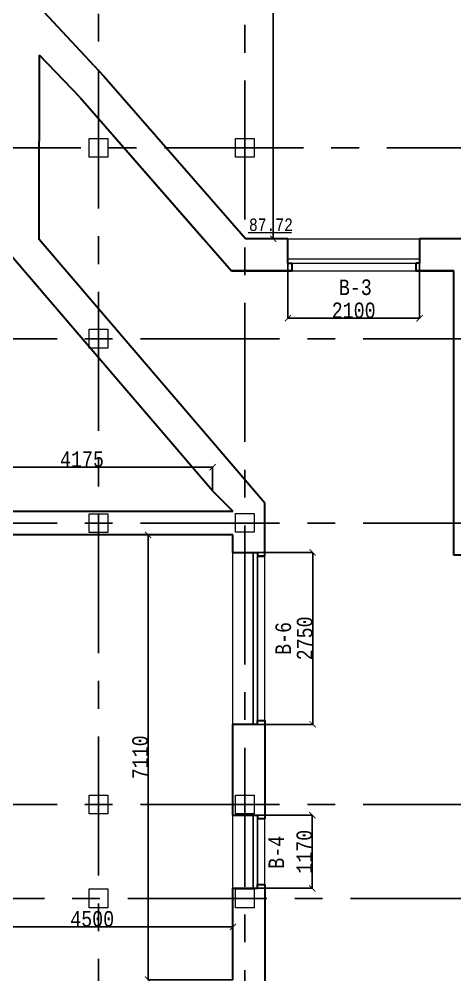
# Model space of a CAD drawing. Header units: millimetres. Extents: x -689206 to 4969298, y -1019800 to 703299.
# Drawn here: x 303106 to 310068, y -86327 to -71044 of the extents above; entities that cross this region are included whole.
import ezdxf

# ---------------------------------------------------------------- set-up
doc = ezdxf.new("R2010")
doc.units = ezdxf.units.MM
doc.linetypes.add('осеваяX2', pattern=[101.6, 63.5, -12.7, 12.7, -12.7])
for name, color, linetype, lineweight in [('несущие', 7, 'Continuous', 30), ('ОКНА', 250, 'Continuous', 20), ('РАЗМЕРЫ', 7, 'Continuous', 9), ('стены', 7, 'Continuous', 20)]:
    doc.layers.add(name, color=color, linetype=linetype, lineweight=lineweight)
doc.styles.add('Аннотативный', font='isocteur.ttf', dxfattribs={"width": 0.7, "height": 250})
doc.dimstyles.new('Аннотативный', dxfattribs={"dimscale": 0, "dimtxt": 250, "dimasz": 100, "dimexe": 1.25, "dimexo": 0.625, "dimtad": 1, "dimdec": 0, "dimtxsty": 'Аннотативный', "dimblk": 'ARCHTICK', "dimcen": 2.5, "dimadec": 0, "dimazin": 0, "dimtfac": 1, "dimtdec": 0, "dimtmove": 0, "dimatfit": 3, "dimfxl": 1, "dimarcsym": 0})

# ---------------------------------------------------------------- blocks, each defined once
blk = doc.blocks.new('_ArchTick')
at = {"color": 0, "linetype": 'ByBlock', "const_width": 0.15}
blk.add_lwpolyline([(-0.5, -0.5), (0.5, 0.5)], dxfattribs=at)
blk = doc.blocks.new('*D933')
at = {"layer": 'Defpoints', "color": 0, "lineweight": 20, "transparency": 16777216}
for p in [(302023, -85559), (306523, -85559), (306523, -85560)]:
    blk.add_point(p, dxfattribs=at)
at = {"layer": 'стены', "color": 0, "lineweight": -2, "transparency": 16777216}
for p, q in [((302023, -85559), (306523, -85559)), ((302023, -85560), (302023, -85560)), ((306523, -85560), (306523, -85558))]:
    blk.add_line(p, q, dxfattribs=at)
at = {"layer": 'стены', "color": 0, "lineweight": -2, "transparency": 16777216, "xscale": 100, "yscale": 100, "zscale": 100, "rotation": 180}
blk.add_blockref('_ArchTick', (302023, -85559), dxfattribs=at)
at = {"layer": 'стены', "color": 0, "lineweight": -2, "transparency": 16777216, "xscale": 100, "yscale": 100, "zscale": 100}
blk.add_blockref('_ArchTick', (306523, -85559), dxfattribs=at)
at = {"layer": 'стены', "color": 0, "lineweight": 13, "transparency": 16777216, "insert": (304273, -85433), "char_height": 250, "attachment_point": 5, "style": 'Аннотативный'}
blk.add_mtext('4500', dxfattribs=at)
blk = doc.blocks.new('*D909')
at = {"layer": 'Defpoints', "color": 0, "lineweight": 30, "transparency": 16777216}
for p in [(306198, -78208), (302023, -78588), (306198, -78588)]:
    blk.add_point(p, dxfattribs=at)
at = {"layer": 'стены', "color": 0, "lineweight": -2, "transparency": 16777216}
for p, q in [((302023, -78588), (302023, -78207)), ((302023, -78208), (306198, -78208)), ((306198, -78588), (306198, -78207))]:
    blk.add_line(p, q, dxfattribs=at)
at = {"layer": 'стены', "color": 0, "lineweight": -2, "transparency": 16777216, "xscale": 100, "yscale": 100, "zscale": 100, "rotation": 180}
blk.add_blockref('_ArchTick', (302023, -78208), dxfattribs=at)
at = {"layer": 'стены', "color": 0, "lineweight": -2, "transparency": 16777216, "xscale": 100, "yscale": 100, "zscale": 100}
blk.add_blockref('_ArchTick', (306198, -78208), dxfattribs=at)
at = {"layer": 'стены', "color": 0, "lineweight": 13, "transparency": 16777216, "insert": (304110, -78082), "char_height": 250, "attachment_point": 5, "style": 'Аннотативный'}
blk.add_mtext('4175', dxfattribs=at)
blk = doc.blocks.new('*D990')
at = {"layer": 'Defpoints', "color": 0, "lineweight": 30, "transparency": 16777216}
for p in [(306523, -83773), (307790, -83773), (306523, -84943)]:
    blk.add_point(p, dxfattribs=at)
at = {"layer": 'ОКНА', "color": 0, "lineweight": -2, "transparency": 16777216}
for p, q in [((306523, -83773), (307791, -83773)), ((307790, -84943), (307790, -83773)), ((306523, -84943), (307791, -84943))]:
    blk.add_line(p, q, dxfattribs=at)
at = {"layer": 'ОКНА', "color": 0, "lineweight": -2, "transparency": 16777216, "xscale": 100, "yscale": 100, "zscale": 100}
for p, rotation in [((307790, -83773), 90), ((307790, -84943), 270)]:
    blk.add_blockref('_ArchTick', p, dxfattribs=dict(at, rotation=rotation))
at = {"layer": 'ОКНА', "color": 0, "lineweight": 13, "transparency": 16777216, "insert": (307664, -84358), "char_height": 250, "attachment_point": 5, "rotation": 90, "style": 'Аннотативный'}
blk.add_mtext('1170', dxfattribs=at)
blk = doc.blocks.new('*D1018')
at = {"layer": 'Defpoints', "color": 0, "linetype": 'ByBlock', "lineweight": 30, "transparency": 16777216}
for p in [(306523, -79571), (307796, -79571), (306523, -82321)]:
    blk.add_point(p, dxfattribs=at)
at = {"layer": 'РАЗМЕРЫ', "color": 0, "linetype": 'ByBlock', "lineweight": -2, "transparency": 16777216}
for p, q in [((306523, -79571), (307797, -79571)), ((307796, -82321), (307796, -79571)), ((306523, -82321), (307797, -82321))]:
    blk.add_line(p, q, dxfattribs=at)
at = {"layer": 'РАЗМЕРЫ', "color": 0, "linetype": 'ByBlock', "lineweight": -2, "transparency": 16777216, "xscale": 100, "yscale": 100, "zscale": 100}
for p, rotation in [((307796, -79571), 90), ((307796, -82321), 270)]:
    blk.add_blockref('_ArchTick', p, dxfattribs=dict(at, rotation=rotation))
at = {"layer": 'РАЗМЕРЫ', "color": 0, "linetype": 'ByBlock', "lineweight": 13, "transparency": 16777216, "insert": (307670, -80946), "char_height": 250, "attachment_point": 5, "rotation": 90, "style": 'Аннотативный'}
blk.add_mtext('2750', dxfattribs=at)
blk = doc.blocks.new('*D1025')
at = {"layer": 'Defpoints', "color": 0, "linetype": 'ByBlock', "lineweight": 30, "transparency": 16777216}
for p in [(307401, -74557), (309501, -74557), (309501, -75828)]:
    blk.add_point(p, dxfattribs=at)
at = {"layer": 'РАЗМЕРЫ', "color": 0, "linetype": 'ByBlock', "lineweight": -2, "transparency": 16777216}
for p, q in [((307401, -74558), (307401, -75829)), ((309501, -74558), (309501, -75829)), ((307401, -75828), (309501, -75828))]:
    blk.add_line(p, q, dxfattribs=at)
at = {"layer": 'РАЗМЕРЫ', "color": 0, "linetype": 'ByBlock', "lineweight": -2, "transparency": 16777216, "xscale": 100, "yscale": 100, "zscale": 100, "rotation": 180}
blk.add_blockref('_ArchTick', (307401, -75828), dxfattribs=at)
at = {"layer": 'РАЗМЕРЫ', "color": 0, "linetype": 'ByBlock', "lineweight": -2, "transparency": 16777216, "xscale": 100, "yscale": 100, "zscale": 100}
blk.add_blockref('_ArchTick', (309501, -75828), dxfattribs=at)
at = {"layer": 'РАЗМЕРЫ', "color": 0, "linetype": 'ByBlock', "lineweight": 13, "transparency": 16777216, "insert": (308451, -75703), "char_height": 250, "attachment_point": 5, "style": 'Аннотативный'}
blk.add_mtext('2100', dxfattribs=at)
blk = doc.blocks.new('*D1027')
at = {"layer": 'Defpoints', "color": 0, "linetype": 'ByBlock', "lineweight": 30, "transparency": 16777216}
for p in [(307166, -59802), (307166, -74557), (307166, -74557)]:
    blk.add_point(p, dxfattribs=at)
at = {"layer": 'РАЗМЕРЫ', "color": 0, "linetype": 'ByBlock', "lineweight": -2, "transparency": 16777216}
for p, q in [((307166, -59802), (307166, -74557)), ((307167, -59802), (307167, -59802)), ((307167, -74557), (307167, -74557))]:
    blk.add_line(p, q, dxfattribs=at)
at = {"layer": 'РАЗМЕРЫ', "color": 0, "linetype": 'ByBlock', "lineweight": -2, "transparency": 16777216, "xscale": 100, "yscale": 100, "zscale": 100}
for p, rotation in [((307166, -59802), 90), ((307166, -74557), 270)]:
    blk.add_blockref('_ArchTick', p, dxfattribs=dict(at, rotation=rotation))
at = {"layer": 'РАЗМЕРЫ', "color": 0, "linetype": 'ByBlock', "lineweight": 13, "transparency": 16777216, "insert": (307041, -67180), "char_height": 250, "attachment_point": 5, "rotation": 90, "style": 'Аннотативный'}
blk.add_mtext('14760', dxfattribs=at)
blk = doc.blocks.new('*D1090')
at = {"layer": 'Defpoints', "color": 0, "linetype": 'ByBlock', "lineweight": 20, "transparency": 16777216}
for p in [(305166, -79292), (306523, -79292), (306523, -86404)]:
    blk.add_point(p, dxfattribs=at)
at = {"layer": 'РАЗМЕРЫ', "color": 0, "linetype": 'ByBlock', "lineweight": -2, "transparency": 16777216}
for p, q in [((306522, -79292), (305164, -79292)), ((305166, -86404), (305166, -79292)), ((306522, -86404), (305164, -86404))]:
    blk.add_line(p, q, dxfattribs=at)
at = {"layer": 'РАЗМЕРЫ', "color": 0, "linetype": 'ByBlock', "lineweight": -2, "transparency": 16777216, "xscale": 100, "yscale": 100, "zscale": 100}
for p, rotation in [((305166, -79292), 90), ((305166, -86404), 270)]:
    blk.add_blockref('_ArchTick', p, dxfattribs=dict(at, rotation=rotation))
at = {"layer": 'РАЗМЕРЫ', "color": 0, "linetype": 'ByBlock', "lineweight": 20, "transparency": 16777216, "insert": (305040, -82848), "char_height": 250, "attachment_point": 5, "rotation": 90, "style": 'Аннотативный'}
blk.add_mtext('7110', dxfattribs=at)

msp = doc.modelspace()

# ---------------------------------------------------------------- linework, layer by layer
at = {"layer": 'несущие', "color": 18, "linetype": 'ByBlock', "lineweight": 30, "true_color": 0x000000}
for p, q in [((303427.6, -74378.3), (303429.5, -71620.7)), ((304297.6, -71783.3), (304241.2, -71723))]:
    msp.add_line(p, q, dxfattribs=at)
at = {"layer": 'несущие', "color": 0}
for p, q in [((306197.9, -78588.3), (306522.8, -78912.3)), ((302022.8, -78912.3), (306522.8, -78912.3)), ((306522.8, -79292.3), (301642.8, -79292.3)), ((306522.8, -83772.7), (306912.8, -83772.7)), ((306522.8, -84942.7), (306912.8, -84942.7))]:
    msp.add_line(p, q, dxfattribs=at)
at = {"layer": 'несущие', "lineweight": 30}
msp.add_line((310052.2, -79614.3), (310052.2, -79015.7), dxfattribs=at)
at = {"layer": 'ОКНА'}
for p, q in [((307401.3, -74947.5), (307401.3, -74877.5)), ((307401.3, -74877.5), (309501.3, -74877.5)), ((307461.3, -74947.5), (309441.3, -74947.5))]:
    msp.add_line(p, q, dxfattribs=at)
at = {"layer": 'ОКНА', "lineweight": 25}
for p, q in [((306842.8, -79571.3), (306842.8, -82321.3)), ((306912.8, -82261.3), (306912.8, -79631.3)), ((306842.8, -83772.7), (306842.8, -84942.7)), ((306912.8, -84942.7), (306912.8, -83772.7))]:
    msp.add_line(p, q, dxfattribs=at)
at = {"layer": 'РАЗМЕРЫ', "linetype": 'ByBlock', "lineweight": 30}
for p, q in [((304241.2, -71723), (303430, -70854.5)), ((304079.7, -72297), (303429.5, -71620.7))]:
    msp.add_line(p, q, dxfattribs=at)
at = {"layer": 'РАЗМЕРЫ', "lineweight": 30}
for p, q in [((304297.6, -71783.3), (304461.5, -71958.9)), ((304461.5, -71958.9), (306729, -74557.5)), ((304079.7, -72297), (306497.2, -75067.5)), ((306846.2, -74557.5), (306729, -74557.5)), ((307401.3, -74557.5), (306846.2, -74557.5)), ((310182.2, -74557.5), (309501.3, -74557.5)), ((307401.3, -74947.5), (307461.3, -74947.5)), ((307461.3, -74947.5), (307461.3, -75067.5)), ((309501.3, -74947.5), (309441.3, -74947.5)), ((309441.3, -74947.5), (309441.3, -75067.5)), ((307461.3, -75067.5), (306497.2, -75067.5)), ((310052.2, -75067.5), (309441.3, -75067.5)), ((306912.8, -79571.3), (306912.8, -79631.3)), ((306912.8, -79631.3), (307032.8, -79631.3)), ((307032.8, -79631.3), (306912.8, -79631.3)), ((306912.8, -82321.3), (306912.8, -82261.3)), ((306912.8, -82261.3), (307032.8, -82261.3)), ((306912.8, -83772.7), (306912.8, -83832.7)), ((307032.8, -83832.7), (306912.8, -83832.7)), ((306912.8, -84942.7), (306912.8, -84882.7)), ((306912.8, -84882.7), (307032.8, -84882.7))]:
    msp.add_line(p, q, dxfattribs=at)
at = {"layer": 'РАЗМЕРЫ'}
for p, q in [((306766.5, -74456.3), (307455.7, -74456.3)), ((307401.3, -74557.5), (309501.3, -74557.5)), ((307461.3, -75067.5), (309441.3, -75067.5)), ((306522.8, -82321.3), (306522.8, -79571.3)), ((307032.8, -82261.3), (307032.8, -79631.3)), ((306522.8, -84952.3), (306522.8, -83772.7)), ((307032.8, -84882.7), (307032.8, -83832.7))]:
    msp.add_line(p, q, dxfattribs=at)
at = {"layer": 'стены', "linetype": 'осеваяX2', "lineweight": 25, "ltscale": 35}
for p, q in [((304372.7, -46956.8), (304372.7, -90460)), ((306712.8, -47134.9), (306712.8, -92560)), ((266310, -73102.3), (328372.7, -73102.3)), ((262372.7, -76154.3), (328372.7, -76154.3)), ((262372.7, -79102.3), (328372.7, -79102.3)), ((262372.7, -83604.3), (328372.7, -83604.3)), ((262170.4, -85104.3), (328372.7, -85104.3))]:
    msp.add_line(p, q, dxfattribs=at)
at = {"layer": 'стены', "lineweight": 30}
for p, q in [((304079.7, -72297), (306042.5, -74546.4)), ((304079.7, -72297), (306052.2, -74557.5)), ((303428.1, -73678.3), (303427.6, -73679.4)), ((303427.6, -74570.2), (303427.6, -73679.4)), ((307032.8, -78784.8), (303427.6, -74570.2)), ((307401.3, -74947.5), (307401.3, -74557.5)), ((306197.9, -78588.3), (302917.6, -74758.3)), ((306497.2, -75067.5), (307461.3, -75067.5)), ((309441.3, -75067.5), (310052.2, -75067.5)), ((310052.2, -76820.3), (310052.2, -75067.5)), ((304555.8, -76673.3), (304557.7, -76673.3)), ((304660.3, -76793.3), (304660.5, -76793.3)), ((310052.2, -79016.9), (310052.2, -76820.3)), ((307032.8, -78782.8), (306936.6, -78672.3)), ((307032.8, -79631.3), (307032.8, -78784.8)), ((306522.8, -79571.3), (306522.8, -79292.3)), ((313428.4, -79614.3), (310052.2, -79614.3)), ((306522.8, -83772.7), (306522.8, -82321.3)), ((307032.8, -82261.3), (307032.8, -83832.7)), ((306522.8, -86404.3), (306522.8, -84942.7)), ((307032.8, -84882.7), (307032.8, -86466.8))]:
    msp.add_line(p, q, dxfattribs=at)
at = {"layer": 'стены', "color": 18, "lineweight": 30, "true_color": 0x000000}
for p, q in [((309501.3, -74557.5), (309501.3, -74947.5)), ((306522.8, -79571.3), (306912.8, -79571.3)), ((306912.8, -82321.3), (306522.8, -82321.3))]:
    msp.add_line(p, q, dxfattribs=at)
at = {"layer": 'стены'}
for p, q in [((307032.8, -79631.3), (307032.8, -78784.8)), ((307032.8, -82261.3), (307032.8, -82891.8)), ((307032.8, -85521.8), (307032.8, -86052.3)), ((307032.8, -86466.8), (307032.8, -85956.8))]:
    msp.add_line(p, q, dxfattribs=at)
msp.add_lwpolyline([(304222.7, -72952.3), (304522.7, -72952.3), (304522.7, -73252.3), (304222.7, -73252.3)], close=True, dxfattribs=at)
at = {"layer": 'стены', "lineweight": 20}
for points in [[(306562.8, -72952.3), (306862.8, -72952.3), (306862.8, -73252.3), (306562.8, -73252.3)], [(304222.7, -76003.3), (304522.7, -76003.3), (304522.7, -76303.3), (304222.7, -76303.3)], [(304222.7, -78952.3), (304522.7, -78952.3), (304522.7, -79252.3), (304222.7, -79252.3)], [(306562.8, -78950.3), (306862.8, -78950.3), (306862.8, -79250.3), (306562.8, -79250.3)], [(304222.7, -83454.3), (304522.7, -83454.3), (304522.7, -83754.3), (304222.7, -83754.3)], [(306562.8, -83452.3), (306862.8, -83452.3), (306862.8, -83752.3), (306562.8, -83752.3)], [(304222.7, -84952.3), (304522.7, -84952.3), (304522.7, -85252.3), (304222.7, -85252.3)], [(306562.8, -84952.3), (306862.8, -84952.3), (306862.8, -85252.3), (306562.8, -85252.3)]]:
    msp.add_lwpolyline(points, close=True, dxfattribs=at)

# ---------------------------------------------------------------- texts
at = {"layer": 'РАЗМЕРЫ', "insert": (306778.2, -74232.3), "char_height": 200, "width": 656.117, "attachment_point": 1, "style": 'Аннотативный'}
msp.add_mtext('87.72', dxfattribs=at)
at = {"layer": 'РАЗМЕРЫ', "lineweight": 20, "ltscale": 150, "char_height": 250, "width": 922.913, "attachment_point": 1, "style": 'Аннотативный'}
for s, insert, rotation in [('В-3', (308213.7, -75208.2), 0.25592), ('В-6', (307200, -81210), 90), ('В-4', (307090, -84630), 90)]:
    msp.add_mtext(s, dxfattribs=dict(at, insert=insert, rotation=rotation))

# ---------------------------------------------------------------- dimensions: what is measured, and where the dimension line sits
at = {"layer": 'ОКНА', "lineweight": 13}
dim = msp.add_aligned_dim(p1=(306522.8, -84942.7), p2=(306522.8, -83772.7), distance=-1267.3, dimstyle='Аннотативный', dxfattribs=at)
dim.commit()
dim.dimension.update_dxf_attribs({"geometry": '*D990', "text_midpoint": (307664.5, -84357.7)})
at = {"layer": 'РАЗМЕРЫ', "color": 18, "linetype": 'ByBlock', "lineweight": 13, "true_color": 0x000000}
dim = msp.add_linear_dim(base=(307166.1, -74557.5), p1=(307166.1, -59802.3), p2=(307166.1, -74557.5), angle=90, text='14760', dimstyle='Аннотативный', dxfattribs=at)
dim.commit()
dim.dimension.update_dxf_attribs({"geometry": '*D1027', "text_midpoint": (307040.5, -67179.9)})
dim = msp.add_linear_dim(base=(309501.3, -75828.2), p1=(307401.3, -74557.5), p2=(309501.3, -74557.5), dimstyle='Аннотативный', dxfattribs=at)
dim.commit()
dim.dimension.update_dxf_attribs({"geometry": '*D1025', "text_midpoint": (308451.3, -75702.6)})
at = {"layer": 'РАЗМЕРЫ', "linetype": 'ByBlock', "lineweight": 20}
dim = msp.add_linear_dim(base=(305165.6, -79292.3), p1=(306522.8, -86404.3), p2=(306522.8, -79292.3), angle=90, text='7110', dimstyle='Аннотативный', dxfattribs=at)
dim.commit()
dim.dimension.update_dxf_attribs({"geometry": '*D1090', "text_midpoint": (305039.9, -82848.3)})
at = {"layer": 'РАЗМЕРЫ', "color": 18, "linetype": 'ByBlock', "lineweight": 13, "true_color": 0x000000}
dim = msp.add_linear_dim(base=(307795.8, -79571.3), p1=(306522.8, -82321.3), p2=(306522.8, -79571.3), angle=90, dimstyle='Аннотативный', dxfattribs=at)
dim.commit()
dim.dimension.update_dxf_attribs({"geometry": '*D1018', "text_midpoint": (307670.2, -80946.3)})
at = {"layer": 'стены', "lineweight": 13}
for base, p1, p2, picture, middle in [((306197.9, -78208), (302022.8, -78588.3), (306197.9, -78588.3), '*D909', (304110.3, -78082.4)), ((306522.8, -85559), (302022.8, -85559), (306522.8, -85560.3), '*D933', (304272.8, -85433.4))]:
    dim = msp.add_linear_dim(base=base, p1=p1, p2=p2, dimstyle='Аннотативный', dxfattribs=at)
    dim.commit()
    dim.dimension.update_dxf_attribs({"geometry": picture, "text_midpoint": middle})

doc.saveas('drawing.dxf')
